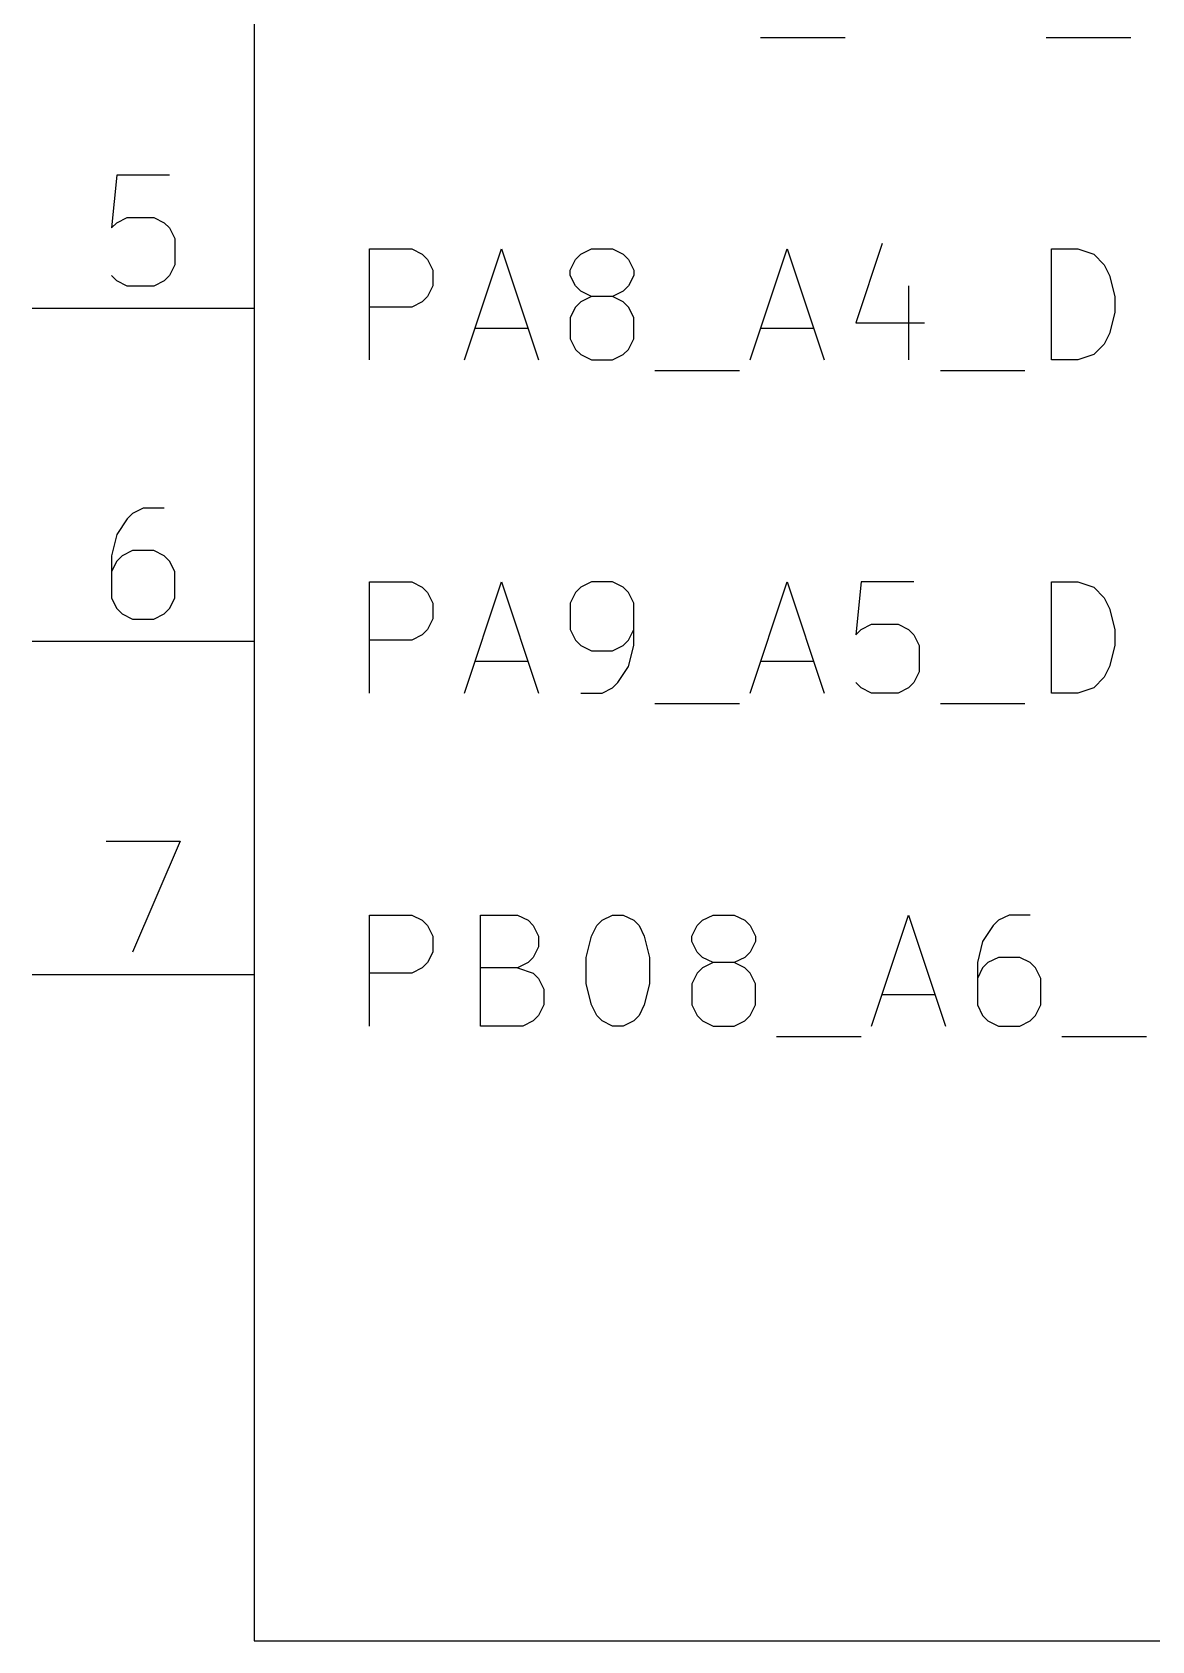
# Model space of a CAD drawing. Extents: x 0.4 to 11.3, y -7.9 to -0.4.
# Drawn here: x 4.75 to 5.254, y -4.65 to -3.926 of the extents above; entities that cross this region are included whole.
import ezdxf

# ---------------------------------------------------------------- set-up
doc = ezdxf.new("R2010")
doc.units = 0
doc.header["$MEASUREMENT"] = 0
doc.layers.add('CYAN2', color=4, linetype='CONTINUOUS')
doc.layers.add('RED2', color=1, linetype='CONTINUOUS')

msp = doc.modelspace()

# ---------------------------------------------------------------- linework, layer by layer
at = {"layer": 'CYAN2', "linetype": 'CONTINUOUS'}
for p, q in [((5.07809, -3.92789), (5.11619, -3.92789)), ((5.07809, -3.92789), (5.11619, -3.92789)), ((5.20667, -3.92789), (5.24476, -3.92789)), ((5.20667, -3.92789), (5.24476, -3.92789)), ((5.13285, -4.02075), (5.12095, -4.05646)), ((5.13285, -4.02075), (5.12095, -4.05646)), ((4.9019, -4.07313), (4.9019, -4.02313)), ((4.9019, -4.02313), (4.92095, -4.02313)), ((4.9019, -4.07313), (4.9019, -4.02313)), ((4.9019, -4.02313), (4.92095, -4.02313)), ((4.92095, -4.02313), (4.92571, -4.02551)), ((4.92095, -4.02313), (4.92571, -4.02551)), ((4.92571, -4.02551), (4.92809, -4.02789)), ((4.92571, -4.02551), (4.92809, -4.02789)), ((4.92809, -4.02789), (4.93047, -4.03265)), ((4.92809, -4.02789), (4.93047, -4.03265)), ((4.94476, -4.07313), (4.96143, -4.02313)), ((4.94476, -4.07313), (4.96143, -4.02313)), ((4.96143, -4.02313), (4.97809, -4.07313)), ((4.96143, -4.02313), (4.97809, -4.07313)), ((4.99238, -4.03265), (4.99476, -4.02789)), ((4.99238, -4.03265), (4.99476, -4.02789)), ((4.99476, -4.02789), (4.99714, -4.02551)), ((4.99476, -4.02789), (4.99714, -4.02551)), ((4.99714, -4.02551), (5.00191, -4.02313)), ((4.99714, -4.02551), (5.00191, -4.02313)), ((5.00191, -4.02313), (5.01143, -4.02313)), ((5.00191, -4.02313), (5.01143, -4.02313)), ((5.01143, -4.02313), (5.01619, -4.02551)), ((5.01143, -4.02313), (5.01619, -4.02551)), ((5.01619, -4.02551), (5.01857, -4.02789)), ((5.01619, -4.02551), (5.01857, -4.02789)), ((5.01857, -4.02789), (5.02095, -4.03265)), ((5.01857, -4.02789), (5.02095, -4.03265)), ((5.07333, -4.07313), (5.09, -4.02313)), ((5.07333, -4.07313), (5.09, -4.02313)), ((5.09, -4.02313), (5.10667, -4.07313)), ((5.09, -4.02313), (5.10667, -4.07313)), ((5.20904, -4.07313), (5.20904, -4.02313)), ((5.20904, -4.02313), (5.22095, -4.02313)), ((5.20904, -4.07313), (5.20904, -4.02313)), ((5.20904, -4.02313), (5.22095, -4.02313)), ((5.22095, -4.02313), (5.22809, -4.02551)), ((5.22095, -4.02313), (5.22809, -4.02551)), ((5.22809, -4.02551), (5.23285, -4.03028)), ((5.22809, -4.02551), (5.23285, -4.03028)), ((4.93047, -4.03265), (4.93047, -4.0398)), ((4.93047, -4.03265), (4.93047, -4.0398)), ((4.99238, -4.03504), (4.99238, -4.03265)), ((4.99238, -4.03504), (4.99238, -4.03265)), ((4.99476, -4.0398), (4.99238, -4.03504)), ((4.99476, -4.0398), (4.99238, -4.03504)), ((5.02095, -4.03504), (5.01857, -4.0398)), ((5.02095, -4.03504), (5.01857, -4.0398)), ((5.02095, -4.03265), (5.02095, -4.03504)), ((5.02095, -4.03265), (5.02095, -4.03504)), ((5.23285, -4.03028), (5.23524, -4.03504)), ((5.23285, -4.03028), (5.23524, -4.03504)), ((5.23524, -4.03504), (5.23761, -4.04456)), ((5.23524, -4.03504), (5.23761, -4.04456)), ((4.93047, -4.0398), (4.92809, -4.04456)), ((4.93047, -4.0398), (4.92809, -4.04456)), ((4.99714, -4.04218), (4.99476, -4.0398)), ((4.99714, -4.04218), (4.99476, -4.0398)), ((5.00191, -4.04456), (4.99714, -4.04218)), ((5.00191, -4.04456), (4.99714, -4.04218)), ((5.01619, -4.04218), (5.01143, -4.04456)), ((5.01619, -4.04218), (5.01143, -4.04456)), ((5.01857, -4.0398), (5.01619, -4.04218)), ((5.01857, -4.0398), (5.01619, -4.04218)), ((5.14476, -4.0398), (5.14476, -4.07313)), ((5.14476, -4.0398), (5.14476, -4.07313)), ((4.92095, -4.04932), (4.9019, -4.04932)), ((4.92095, -4.04932), (4.9019, -4.04932)), ((4.92571, -4.04694), (4.92095, -4.04932)), ((4.92571, -4.04694), (4.92095, -4.04932)), ((4.92809, -4.04456), (4.92571, -4.04694)), ((4.92809, -4.04456), (4.92571, -4.04694)), ((4.99476, -4.04932), (4.99238, -4.05408)), ((4.99476, -4.04932), (4.99238, -4.05408)), ((4.99714, -4.04694), (4.99476, -4.04932)), ((4.99714, -4.04694), (4.99476, -4.04932)), ((5.00191, -4.04456), (4.99714, -4.04694)), ((5.00191, -4.04456), (4.99714, -4.04694)), ((5.01143, -4.04456), (5.00191, -4.04456)), ((5.01143, -4.04456), (5.00191, -4.04456)), ((5.01619, -4.04694), (5.01143, -4.04456)), ((5.01619, -4.04694), (5.01143, -4.04456)), ((5.01857, -4.04932), (5.01619, -4.04694)), ((5.01857, -4.04932), (5.01619, -4.04694)), ((5.02095, -4.05408), (5.01857, -4.04932)), ((5.02095, -4.05408), (5.01857, -4.04932)), ((5.23761, -4.04456), (5.23761, -4.0517)), ((5.23761, -4.04456), (5.23761, -4.0517)), ((4.99238, -4.05408), (4.99238, -4.06361)), ((4.99238, -4.05408), (4.99238, -4.06361)), ((5.02095, -4.06361), (5.02095, -4.05408)), ((5.02095, -4.06361), (5.02095, -4.05408)), ((5.12095, -4.05646), (5.1519, -4.05646)), ((5.12095, -4.05646), (5.1519, -4.05646)), ((5.23761, -4.0517), (5.23524, -4.06122)), ((5.23761, -4.0517), (5.23524, -4.06122)), ((4.94952, -4.05885), (4.97333, -4.05885)), ((4.94952, -4.05885), (4.97333, -4.05885)), ((4.99238, -4.06361), (4.99476, -4.06837)), ((4.99238, -4.06361), (4.99476, -4.06837)), ((5.01857, -4.06837), (5.02095, -4.06361)), ((5.01857, -4.06837), (5.02095, -4.06361)), ((5.07809, -4.05885), (5.1019, -4.05885)), ((5.07809, -4.05885), (5.1019, -4.05885)), ((5.23524, -4.06122), (5.23285, -4.06599)), ((5.23524, -4.06122), (5.23285, -4.06599)), ((4.99476, -4.06837), (4.99714, -4.07075)), ((4.99476, -4.06837), (4.99714, -4.07075)), ((4.99714, -4.07075), (5.00191, -4.07313)), ((4.99714, -4.07075), (5.00191, -4.07313)), ((5.01143, -4.07313), (5.01619, -4.07075)), ((5.01143, -4.07313), (5.01619, -4.07075)), ((5.01619, -4.07075), (5.01857, -4.06837)), ((5.01619, -4.07075), (5.01857, -4.06837)), ((5.22809, -4.07075), (5.22095, -4.07313)), ((5.22809, -4.07075), (5.22095, -4.07313)), ((5.23285, -4.06599), (5.22809, -4.07075)), ((5.23285, -4.06599), (5.22809, -4.07075)), ((5.00191, -4.07313), (5.01143, -4.07313)), ((5.00191, -4.07313), (5.01143, -4.07313)), ((5.03048, -4.07789), (5.06857, -4.07789)), ((5.03048, -4.07789), (5.06857, -4.07789)), ((5.15905, -4.07789), (5.19714, -4.07789)), ((5.15905, -4.07789), (5.19714, -4.07789)), ((5.22095, -4.07313), (5.20904, -4.07313)), ((5.22095, -4.07313), (5.20904, -4.07313)), ((4.9019, -4.22313), (4.9019, -4.17313)), ((4.9019, -4.17313), (4.92095, -4.17313)), ((4.9019, -4.22313), (4.9019, -4.17313)), ((4.9019, -4.17313), (4.92095, -4.17313)), ((4.92095, -4.17313), (4.92571, -4.17551)), ((4.92095, -4.17313), (4.92571, -4.17551)), ((4.92571, -4.17551), (4.92809, -4.17789)), ((4.92571, -4.17551), (4.92809, -4.17789)), ((4.92809, -4.17789), (4.93047, -4.18265)), ((4.92809, -4.17789), (4.93047, -4.18265)), ((4.94476, -4.22313), (4.96143, -4.17313)), ((4.94476, -4.22313), (4.96143, -4.17313)), ((4.96143, -4.17313), (4.97809, -4.22313)), ((4.96143, -4.17313), (4.97809, -4.22313)), ((4.99476, -4.17789), (4.99238, -4.18265)), ((4.99476, -4.17789), (4.99238, -4.18265)), ((4.99714, -4.17551), (4.99476, -4.17789)), ((4.99714, -4.17551), (4.99476, -4.17789)), ((5.00191, -4.17313), (4.99714, -4.17551)), ((5.00191, -4.17313), (4.99714, -4.17551)), ((5.01143, -4.17313), (5.00191, -4.17313)), ((5.01143, -4.17313), (5.00191, -4.17313)), ((5.01619, -4.17551), (5.01143, -4.17313)), ((5.01619, -4.17551), (5.01143, -4.17313)), ((5.01857, -4.17789), (5.01619, -4.17551)), ((5.01857, -4.17789), (5.01619, -4.17551)), ((5.02095, -4.18265), (5.01857, -4.17789)), ((5.02095, -4.18265), (5.01857, -4.17789)), ((5.07333, -4.22313), (5.09, -4.17313)), ((5.07333, -4.22313), (5.09, -4.17313)), ((5.09, -4.17313), (5.10667, -4.22313)), ((5.09, -4.17313), (5.10667, -4.22313)), ((5.12333, -4.17313), (5.12095, -4.19694)), ((5.12333, -4.17313), (5.12095, -4.19694)), ((5.14714, -4.17313), (5.12333, -4.17313)), ((5.14714, -4.17313), (5.12333, -4.17313)), ((5.20904, -4.22313), (5.20904, -4.17313)), ((5.20904, -4.17313), (5.22095, -4.17313)), ((5.20904, -4.22313), (5.20904, -4.17313)), ((5.20904, -4.17313), (5.22095, -4.17313)), ((5.22095, -4.17313), (5.22809, -4.17551)), ((5.22095, -4.17313), (5.22809, -4.17551)), ((5.22809, -4.17551), (5.23285, -4.18028)), ((5.22809, -4.17551), (5.23285, -4.18028)), ((5.23285, -4.18028), (5.23524, -4.18504)), ((5.23285, -4.18028), (5.23524, -4.18504)), ((4.93047, -4.18265), (4.93047, -4.1898)), ((4.93047, -4.18265), (4.93047, -4.1898)), ((4.99238, -4.18265), (4.99238, -4.19456)), ((4.99238, -4.18265), (4.99238, -4.19456)), ((5.02095, -4.2017), (5.02095, -4.18265)), ((5.02095, -4.2017), (5.02095, -4.18265)), ((5.23524, -4.18504), (5.23761, -4.19456)), ((5.23524, -4.18504), (5.23761, -4.19456)), ((4.92809, -4.19456), (4.92571, -4.19694)), ((4.92809, -4.19456), (4.92571, -4.19694)), ((4.93047, -4.1898), (4.92809, -4.19456)), ((4.93047, -4.1898), (4.92809, -4.19456)), ((4.99238, -4.19456), (4.99476, -4.19932)), ((4.99238, -4.19456), (4.99476, -4.19932)), ((5.01857, -4.19932), (5.02095, -4.19456)), ((5.01857, -4.19932), (5.02095, -4.19456)), ((5.12095, -4.19694), (5.12333, -4.19456)), ((5.12095, -4.19694), (5.12333, -4.19456)), ((5.12333, -4.19456), (5.12809, -4.19218)), ((5.12333, -4.19456), (5.12809, -4.19218)), ((5.12809, -4.19218), (5.14, -4.19218)), ((5.12809, -4.19218), (5.14, -4.19218)), ((5.14, -4.19218), (5.14476, -4.19456)), ((5.14, -4.19218), (5.14476, -4.19456)), ((5.14476, -4.19456), (5.14714, -4.19694)), ((5.14476, -4.19456), (5.14714, -4.19694)), ((5.23761, -4.19456), (5.23761, -4.2017)), ((5.23761, -4.19456), (5.23761, -4.2017)), ((4.92095, -4.19932), (4.9019, -4.19932)), ((4.92095, -4.19932), (4.9019, -4.19932)), ((4.92571, -4.19694), (4.92095, -4.19932)), ((4.92571, -4.19694), (4.92095, -4.19932)), ((4.99476, -4.19932), (4.99714, -4.2017)), ((4.99476, -4.19932), (4.99714, -4.2017)), ((4.99714, -4.2017), (5.00191, -4.20408)), ((4.99714, -4.2017), (5.00191, -4.20408)), ((5.01143, -4.20408), (5.01619, -4.2017)), ((5.01143, -4.20408), (5.01619, -4.2017)), ((5.01619, -4.2017), (5.01857, -4.19932)), ((5.01619, -4.2017), (5.01857, -4.19932)), ((5.01857, -4.21122), (5.02095, -4.2017)), ((5.01857, -4.21122), (5.02095, -4.2017)), ((5.14714, -4.19694), (5.14952, -4.2017)), ((5.14714, -4.19694), (5.14952, -4.2017)), ((5.14952, -4.2017), (5.14952, -4.21361)), ((5.14952, -4.2017), (5.14952, -4.21361)), ((5.23761, -4.2017), (5.23524, -4.21122)), ((5.23761, -4.2017), (5.23524, -4.21122)), ((4.94952, -4.20885), (4.97333, -4.20885)), ((4.94952, -4.20885), (4.97333, -4.20885)), ((5.00191, -4.20408), (5.01143, -4.20408)), ((5.00191, -4.20408), (5.01143, -4.20408)), ((5.07809, -4.20885), (5.1019, -4.20885)), ((5.07809, -4.20885), (5.1019, -4.20885)), ((5.01381, -4.21837), (5.01857, -4.21122)), ((5.01381, -4.21837), (5.01857, -4.21122)), ((5.14952, -4.21361), (5.14714, -4.21837)), ((5.14952, -4.21361), (5.14714, -4.21837)), ((5.23285, -4.21599), (5.22809, -4.22075)), ((5.23285, -4.21599), (5.22809, -4.22075)), ((5.23524, -4.21122), (5.23285, -4.21599)), ((5.23524, -4.21122), (5.23285, -4.21599)), ((4.99714, -4.22313), (5.00667, -4.22313)), ((4.99714, -4.22313), (5.00667, -4.22313)), ((5.00667, -4.22313), (5.01143, -4.22075)), ((5.00667, -4.22313), (5.01143, -4.22075)), ((5.01143, -4.22075), (5.01381, -4.21837)), ((5.01143, -4.22075), (5.01381, -4.21837)), ((5.12333, -4.22075), (5.12095, -4.21837)), ((5.12333, -4.22075), (5.12095, -4.21837)), ((5.12809, -4.22313), (5.12333, -4.22075)), ((5.12809, -4.22313), (5.12333, -4.22075)), ((5.14, -4.22313), (5.12809, -4.22313)), ((5.14, -4.22313), (5.12809, -4.22313)), ((5.14476, -4.22075), (5.14, -4.22313)), ((5.14476, -4.22075), (5.14, -4.22313)), ((5.14714, -4.21837), (5.14476, -4.22075)), ((5.14714, -4.21837), (5.14476, -4.22075)), ((5.22095, -4.22313), (5.20904, -4.22313)), ((5.22095, -4.22313), (5.20904, -4.22313)), ((5.22809, -4.22075), (5.22095, -4.22313)), ((5.22809, -4.22075), (5.22095, -4.22313)), ((5.03048, -4.22789), (5.06857, -4.22789)), ((5.03048, -4.22789), (5.06857, -4.22789)), ((5.15905, -4.22789), (5.19714, -4.22789)), ((5.15905, -4.22789), (5.19714, -4.22789)), ((4.9019, -4.37313), (4.9019, -4.32313)), ((4.9019, -4.32313), (4.92095, -4.32313)), ((4.9019, -4.37313), (4.9019, -4.32313)), ((4.9019, -4.32313), (4.92095, -4.32313)), ((4.92095, -4.32313), (4.92571, -4.32551)), ((4.92095, -4.32313), (4.92571, -4.32551)), ((4.9519, -4.37313), (4.9519, -4.32313)), ((4.9519, -4.32313), (4.96857, -4.32313)), ((4.9519, -4.37313), (4.9519, -4.32313)), ((4.9519, -4.32313), (4.96857, -4.32313)), ((4.96857, -4.32313), (4.97333, -4.32551)), ((4.96857, -4.32313), (4.97333, -4.32551)), ((5.00667, -4.32551), (5.01143, -4.32313)), ((5.00667, -4.32551), (5.01143, -4.32313)), ((5.01143, -4.32313), (5.01619, -4.32313)), ((5.01143, -4.32313), (5.01619, -4.32313)), ((5.01619, -4.32313), (5.02095, -4.32551)), ((5.01619, -4.32313), (5.02095, -4.32551)), ((5.0519, -4.32551), (5.05667, -4.32313)), ((5.0519, -4.32551), (5.05667, -4.32313)), ((5.05667, -4.32313), (5.06619, -4.32313)), ((5.05667, -4.32313), (5.06619, -4.32313)), ((5.06619, -4.32313), (5.07095, -4.32551)), ((5.06619, -4.32313), (5.07095, -4.32551)), ((5.12809, -4.37313), (5.14476, -4.32313)), ((5.12809, -4.37313), (5.14476, -4.32313)), ((5.14476, -4.32313), (5.16143, -4.37313)), ((5.14476, -4.32313), (5.16143, -4.37313)), ((5.19, -4.32313), (5.18524, -4.32551)), ((5.19, -4.32313), (5.18524, -4.32551)), ((5.19952, -4.32313), (5.19, -4.32313)), ((5.19952, -4.32313), (5.19, -4.32313)), ((4.92571, -4.32551), (4.92809, -4.32789)), ((4.92571, -4.32551), (4.92809, -4.32789)), ((4.92809, -4.32789), (4.93047, -4.33265)), ((4.92809, -4.32789), (4.93047, -4.33265)), ((4.97333, -4.32551), (4.97571, -4.32789)), ((4.97333, -4.32551), (4.97571, -4.32789)), ((4.97571, -4.32789), (4.97809, -4.33265)), ((4.97571, -4.32789), (4.97809, -4.33265)), ((5.0019, -4.33265), (5.00428, -4.32789)), ((5.0019, -4.33265), (5.00428, -4.32789)), ((5.00428, -4.32789), (5.00667, -4.32551)), ((5.00428, -4.32789), (5.00667, -4.32551)), ((5.02095, -4.32551), (5.02333, -4.32789)), ((5.02095, -4.32551), (5.02333, -4.32789)), ((5.02333, -4.32789), (5.02571, -4.33265)), ((5.02333, -4.32789), (5.02571, -4.33265)), ((5.04714, -4.33265), (5.04952, -4.32789)), ((5.04714, -4.33265), (5.04952, -4.32789)), ((5.04952, -4.32789), (5.0519, -4.32551)), ((5.04952, -4.32789), (5.0519, -4.32551)), ((5.07095, -4.32551), (5.07333, -4.32789)), ((5.07095, -4.32551), (5.07333, -4.32789)), ((5.07333, -4.32789), (5.07571, -4.33265)), ((5.07333, -4.32789), (5.07571, -4.33265)), ((5.18285, -4.32789), (5.17809, -4.33504)), ((5.18285, -4.32789), (5.17809, -4.33504)), ((5.18524, -4.32551), (5.18285, -4.32789)), ((5.18524, -4.32551), (5.18285, -4.32789)), ((4.93047, -4.33265), (4.93047, -4.3398)), ((4.93047, -4.33265), (4.93047, -4.3398)), ((4.97809, -4.33742), (4.97571, -4.34218)), ((4.97809, -4.33742), (4.97571, -4.34218)), ((4.97809, -4.33265), (4.97809, -4.33742)), ((4.97809, -4.33265), (4.97809, -4.33742)), ((4.99952, -4.34218), (5.0019, -4.33265)), ((4.99952, -4.34218), (5.0019, -4.33265)), ((5.02571, -4.33265), (5.02809, -4.34218)), ((5.02571, -4.33265), (5.02809, -4.34218)), ((5.04714, -4.33504), (5.04714, -4.33265)), ((5.04714, -4.33504), (5.04714, -4.33265)), ((5.04952, -4.3398), (5.04714, -4.33504)), ((5.04952, -4.3398), (5.04714, -4.33504)), ((5.07571, -4.33504), (5.07333, -4.3398)), ((5.07571, -4.33504), (5.07333, -4.3398)), ((5.07571, -4.33265), (5.07571, -4.33504)), ((5.07571, -4.33265), (5.07571, -4.33504)), ((5.17809, -4.33504), (5.17571, -4.34456)), ((5.17809, -4.33504), (5.17571, -4.34456)), ((4.92809, -4.34456), (4.92571, -4.34694)), ((4.92809, -4.34456), (4.92571, -4.34694)), ((4.93047, -4.3398), (4.92809, -4.34456)), ((4.93047, -4.3398), (4.92809, -4.34456)), ((4.97333, -4.34456), (4.96857, -4.34694)), ((4.97333, -4.34456), (4.96857, -4.34694)), ((4.97571, -4.34218), (4.97333, -4.34456)), ((4.97571, -4.34218), (4.97333, -4.34456)), ((4.99952, -4.35408), (4.99952, -4.34218)), ((4.99952, -4.35408), (4.99952, -4.34218)), ((5.02809, -4.34218), (5.02809, -4.35408)), ((5.02809, -4.34218), (5.02809, -4.35408)), ((5.0519, -4.34218), (5.04952, -4.3398)), ((5.0519, -4.34218), (5.04952, -4.3398)), ((5.05667, -4.34456), (5.0519, -4.34218)), ((5.05667, -4.34456), (5.0519, -4.34218)), ((5.05667, -4.34456), (5.0519, -4.34694)), ((5.05667, -4.34456), (5.0519, -4.34694)), ((5.06619, -4.34456), (5.05667, -4.34456)), ((5.06619, -4.34456), (5.05667, -4.34456)), ((5.07095, -4.34218), (5.06619, -4.34456)), ((5.07095, -4.34218), (5.06619, -4.34456)), ((5.07095, -4.34694), (5.06619, -4.34456)), ((5.07095, -4.34694), (5.06619, -4.34456)), ((5.07333, -4.3398), (5.07095, -4.34218)), ((5.07333, -4.3398), (5.07095, -4.34218)), ((5.17571, -4.34456), (5.17571, -4.36361)), ((5.17571, -4.34456), (5.17571, -4.36361)), ((5.18047, -4.34456), (5.17809, -4.34694)), ((5.18047, -4.34456), (5.17809, -4.34694)), ((5.18524, -4.34218), (5.18047, -4.34456)), ((5.18524, -4.34218), (5.18047, -4.34456)), ((5.19476, -4.34218), (5.18524, -4.34218)), ((5.19476, -4.34218), (5.18524, -4.34218)), ((5.19952, -4.34456), (5.19476, -4.34218)), ((5.19952, -4.34456), (5.19476, -4.34218)), ((5.2019, -4.34694), (5.19952, -4.34456)), ((5.2019, -4.34694), (5.19952, -4.34456)), ((4.92095, -4.34932), (4.9019, -4.34932)), ((4.92095, -4.34932), (4.9019, -4.34932)), ((4.92571, -4.34694), (4.92095, -4.34932)), ((4.92571, -4.34694), (4.92095, -4.34932)), ((4.96857, -4.34694), (4.9519, -4.34694)), ((4.96857, -4.34694), (4.9519, -4.34694)), ((4.96857, -4.34694), (4.97571, -4.34932)), ((4.96857, -4.34694), (4.97571, -4.34932)), ((4.97571, -4.34932), (4.97809, -4.3517)), ((4.97571, -4.34932), (4.97809, -4.3517)), ((4.97809, -4.3517), (4.98047, -4.35646)), ((4.97809, -4.3517), (4.98047, -4.35646)), ((5.0019, -4.36361), (4.99952, -4.35408)), ((5.0019, -4.36361), (4.99952, -4.35408)), ((5.02809, -4.35408), (5.02571, -4.36361)), ((5.02809, -4.35408), (5.02571, -4.36361)), ((5.04952, -4.34932), (5.04714, -4.35408)), ((5.04952, -4.34932), (5.04714, -4.35408)), ((5.04714, -4.35408), (5.04714, -4.36361)), ((5.04714, -4.35408), (5.04714, -4.36361)), ((5.0519, -4.34694), (5.04952, -4.34932)), ((5.0519, -4.34694), (5.04952, -4.34932)), ((5.07333, -4.34932), (5.07095, -4.34694)), ((5.07333, -4.34932), (5.07095, -4.34694)), ((5.07571, -4.35408), (5.07333, -4.34932)), ((5.07571, -4.35408), (5.07333, -4.34932)), ((5.07571, -4.36361), (5.07571, -4.35408)), ((5.07571, -4.36361), (5.07571, -4.35408)), ((5.17809, -4.34694), (5.17571, -4.3517)), ((5.17809, -4.34694), (5.17571, -4.3517)), ((5.20428, -4.3517), (5.2019, -4.34694)), ((5.20428, -4.3517), (5.2019, -4.34694)), ((5.20428, -4.36361), (5.20428, -4.3517)), ((5.20428, -4.36361), (5.20428, -4.3517)), ((4.98047, -4.35646), (4.98047, -4.36361)), ((4.98047, -4.35646), (4.98047, -4.36361)), ((5.13285, -4.35885), (5.15666, -4.35885)), ((5.13285, -4.35885), (5.15666, -4.35885)), ((4.97809, -4.36837), (4.97571, -4.37075)), ((4.97809, -4.36837), (4.97571, -4.37075)), ((4.98047, -4.36361), (4.97809, -4.36837)), ((4.98047, -4.36361), (4.97809, -4.36837)), ((5.00428, -4.36837), (5.0019, -4.36361)), ((5.00428, -4.36837), (5.0019, -4.36361)), ((5.00667, -4.37075), (5.00428, -4.36837)), ((5.00667, -4.37075), (5.00428, -4.36837)), ((5.02333, -4.36837), (5.02095, -4.37075)), ((5.02333, -4.36837), (5.02095, -4.37075)), ((5.02571, -4.36361), (5.02333, -4.36837)), ((5.02571, -4.36361), (5.02333, -4.36837)), ((5.04714, -4.36361), (5.04952, -4.36837)), ((5.04714, -4.36361), (5.04952, -4.36837)), ((5.04952, -4.36837), (5.0519, -4.37075)), ((5.04952, -4.36837), (5.0519, -4.37075)), ((5.07095, -4.37075), (5.07333, -4.36837)), ((5.07095, -4.37075), (5.07333, -4.36837)), ((5.07333, -4.36837), (5.07571, -4.36361)), ((5.07333, -4.36837), (5.07571, -4.36361)), ((5.17571, -4.36361), (5.17809, -4.36837)), ((5.17571, -4.36361), (5.17809, -4.36837)), ((5.17809, -4.36837), (5.18047, -4.37075)), ((5.17809, -4.36837), (5.18047, -4.37075)), ((5.19952, -4.37075), (5.2019, -4.36837)), ((5.19952, -4.37075), (5.2019, -4.36837)), ((5.2019, -4.36837), (5.20428, -4.36361)), ((5.2019, -4.36837), (5.20428, -4.36361)), ((4.97095, -4.37313), (4.9519, -4.37313)), ((4.97095, -4.37313), (4.9519, -4.37313)), ((4.97571, -4.37075), (4.97095, -4.37313)), ((4.97571, -4.37075), (4.97095, -4.37313)), ((5.01143, -4.37313), (5.00667, -4.37075)), ((5.01143, -4.37313), (5.00667, -4.37075)), ((5.01619, -4.37313), (5.01143, -4.37313)), ((5.01619, -4.37313), (5.01143, -4.37313)), ((5.02095, -4.37075), (5.01619, -4.37313)), ((5.02095, -4.37075), (5.01619, -4.37313)), ((5.0519, -4.37075), (5.05667, -4.37313)), ((5.0519, -4.37075), (5.05667, -4.37313)), ((5.05667, -4.37313), (5.06619, -4.37313)), ((5.05667, -4.37313), (5.06619, -4.37313)), ((5.06619, -4.37313), (5.07095, -4.37075)), ((5.06619, -4.37313), (5.07095, -4.37075)), ((5.18047, -4.37075), (5.18524, -4.37313)), ((5.18047, -4.37075), (5.18524, -4.37313)), ((5.18524, -4.37313), (5.19476, -4.37313)), ((5.18524, -4.37313), (5.19476, -4.37313)), ((5.19476, -4.37313), (5.19952, -4.37075)), ((5.19476, -4.37313), (5.19952, -4.37075)), ((5.08524, -4.37789), (5.12333, -4.37789)), ((5.08524, -4.37789), (5.12333, -4.37789)), ((5.21381, -4.37789), (5.2519, -4.37789)), ((5.21381, -4.37789), (5.2519, -4.37789))]:
    msp.add_line(p, q, dxfattribs=at)
at = {"layer": 'RED2', "linetype": 'CONTINUOUS'}
for p, q in [((4.85, -3.1), (4.85, -4.65)), ((4.78809, -3.98988), (4.78572, -4.01369)), ((4.78809, -3.98988), (4.78572, -4.01369)), ((4.81191, -3.98988), (4.78809, -3.98988)), ((4.81191, -3.98988), (4.78809, -3.98988)), ((4.78572, -4.01369), (4.78809, -4.01131)), ((4.78572, -4.01369), (4.78809, -4.01131)), ((4.78809, -4.01131), (4.79286, -4.00893)), ((4.78809, -4.01131), (4.79286, -4.00893)), ((4.79286, -4.00893), (4.80476, -4.00893)), ((4.79286, -4.00893), (4.80476, -4.00893)), ((4.80476, -4.00893), (4.80952, -4.01131)), ((4.80476, -4.00893), (4.80952, -4.01131)), ((4.80952, -4.01131), (4.81191, -4.01369)), ((4.80952, -4.01131), (4.81191, -4.01369)), ((4.81191, -4.01369), (4.81429, -4.01845)), ((4.81191, -4.01369), (4.81429, -4.01845)), ((4.81429, -4.01845), (4.81429, -4.03035)), ((4.81429, -4.01845), (4.81429, -4.03035)), ((4.78809, -4.0375), (4.78572, -4.03512)), ((4.78809, -4.0375), (4.78572, -4.03512)), ((4.81191, -4.03512), (4.80952, -4.0375)), ((4.81191, -4.03512), (4.80952, -4.0375)), ((4.81429, -4.03035), (4.81191, -4.03512)), ((4.81429, -4.03035), (4.81191, -4.03512)), ((4.79286, -4.03988), (4.78809, -4.0375)), ((4.79286, -4.03988), (4.78809, -4.0375)), ((4.80476, -4.03988), (4.79286, -4.03988)), ((4.80476, -4.03988), (4.79286, -4.03988)), ((4.80952, -4.0375), (4.80476, -4.03988)), ((4.80952, -4.0375), (4.80476, -4.03988)), ((4.85, -4.05), (4.75, -4.05)), ((4.85, -4.05), (4.75, -4.05)), ((4.79524, -4.14226), (4.79286, -4.14464)), ((4.79524, -4.14226), (4.79286, -4.14464)), ((4.8, -4.13988), (4.79524, -4.14226)), ((4.8, -4.13988), (4.79524, -4.14226)), ((4.80952, -4.13988), (4.8, -4.13988)), ((4.80952, -4.13988), (4.8, -4.13988)), ((4.79286, -4.14464), (4.78809, -4.15178)), ((4.79286, -4.14464), (4.78809, -4.15178)), ((4.78809, -4.15178), (4.78572, -4.16131)), ((4.78809, -4.15178), (4.78572, -4.16131)), ((4.78572, -4.16131), (4.78572, -4.18035)), ((4.78572, -4.16131), (4.78572, -4.18035)), ((4.78809, -4.16369), (4.78572, -4.16845)), ((4.78809, -4.16369), (4.78572, -4.16845)), ((4.79048, -4.16131), (4.78809, -4.16369)), ((4.79048, -4.16131), (4.78809, -4.16369)), ((4.79524, -4.15893), (4.79048, -4.16131)), ((4.79524, -4.15893), (4.79048, -4.16131)), ((4.80476, -4.15893), (4.79524, -4.15893)), ((4.80476, -4.15893), (4.79524, -4.15893)), ((4.80952, -4.16131), (4.80476, -4.15893)), ((4.80952, -4.16131), (4.80476, -4.15893)), ((4.81191, -4.16369), (4.80952, -4.16131)), ((4.81191, -4.16369), (4.80952, -4.16131)), ((4.81429, -4.16845), (4.81191, -4.16369)), ((4.81429, -4.16845), (4.81191, -4.16369)), ((4.81429, -4.18035), (4.81429, -4.16845)), ((4.81429, -4.18035), (4.81429, -4.16845)), ((4.78572, -4.18035), (4.78809, -4.18512)), ((4.78572, -4.18035), (4.78809, -4.18512)), ((4.78809, -4.18512), (4.79048, -4.1875)), ((4.78809, -4.18512), (4.79048, -4.1875)), ((4.79048, -4.1875), (4.79524, -4.18988)), ((4.79048, -4.1875), (4.79524, -4.18988)), ((4.80476, -4.18988), (4.80952, -4.1875)), ((4.80476, -4.18988), (4.80952, -4.1875)), ((4.80952, -4.1875), (4.81191, -4.18512)), ((4.80952, -4.1875), (4.81191, -4.18512)), ((4.81191, -4.18512), (4.81429, -4.18035)), ((4.81191, -4.18512), (4.81429, -4.18035)), ((4.79524, -4.18988), (4.80476, -4.18988)), ((4.79524, -4.18988), (4.80476, -4.18988)), ((4.85, -4.2), (4.75, -4.2)), ((4.85, -4.2), (4.75, -4.2)), ((4.78333, -4.28988), (4.81667, -4.28988)), ((4.78333, -4.28988), (4.81667, -4.28988)), ((4.81667, -4.28988), (4.79524, -4.33988)), ((4.81667, -4.28988), (4.79524, -4.33988)), ((4.85, -4.35), (4.75, -4.35)), ((4.85, -4.35), (4.75, -4.35)), ((4.85, -4.65), (6.3, -4.65))]:
    msp.add_line(p, q, dxfattribs=at)

doc.saveas('drawing.dxf')
